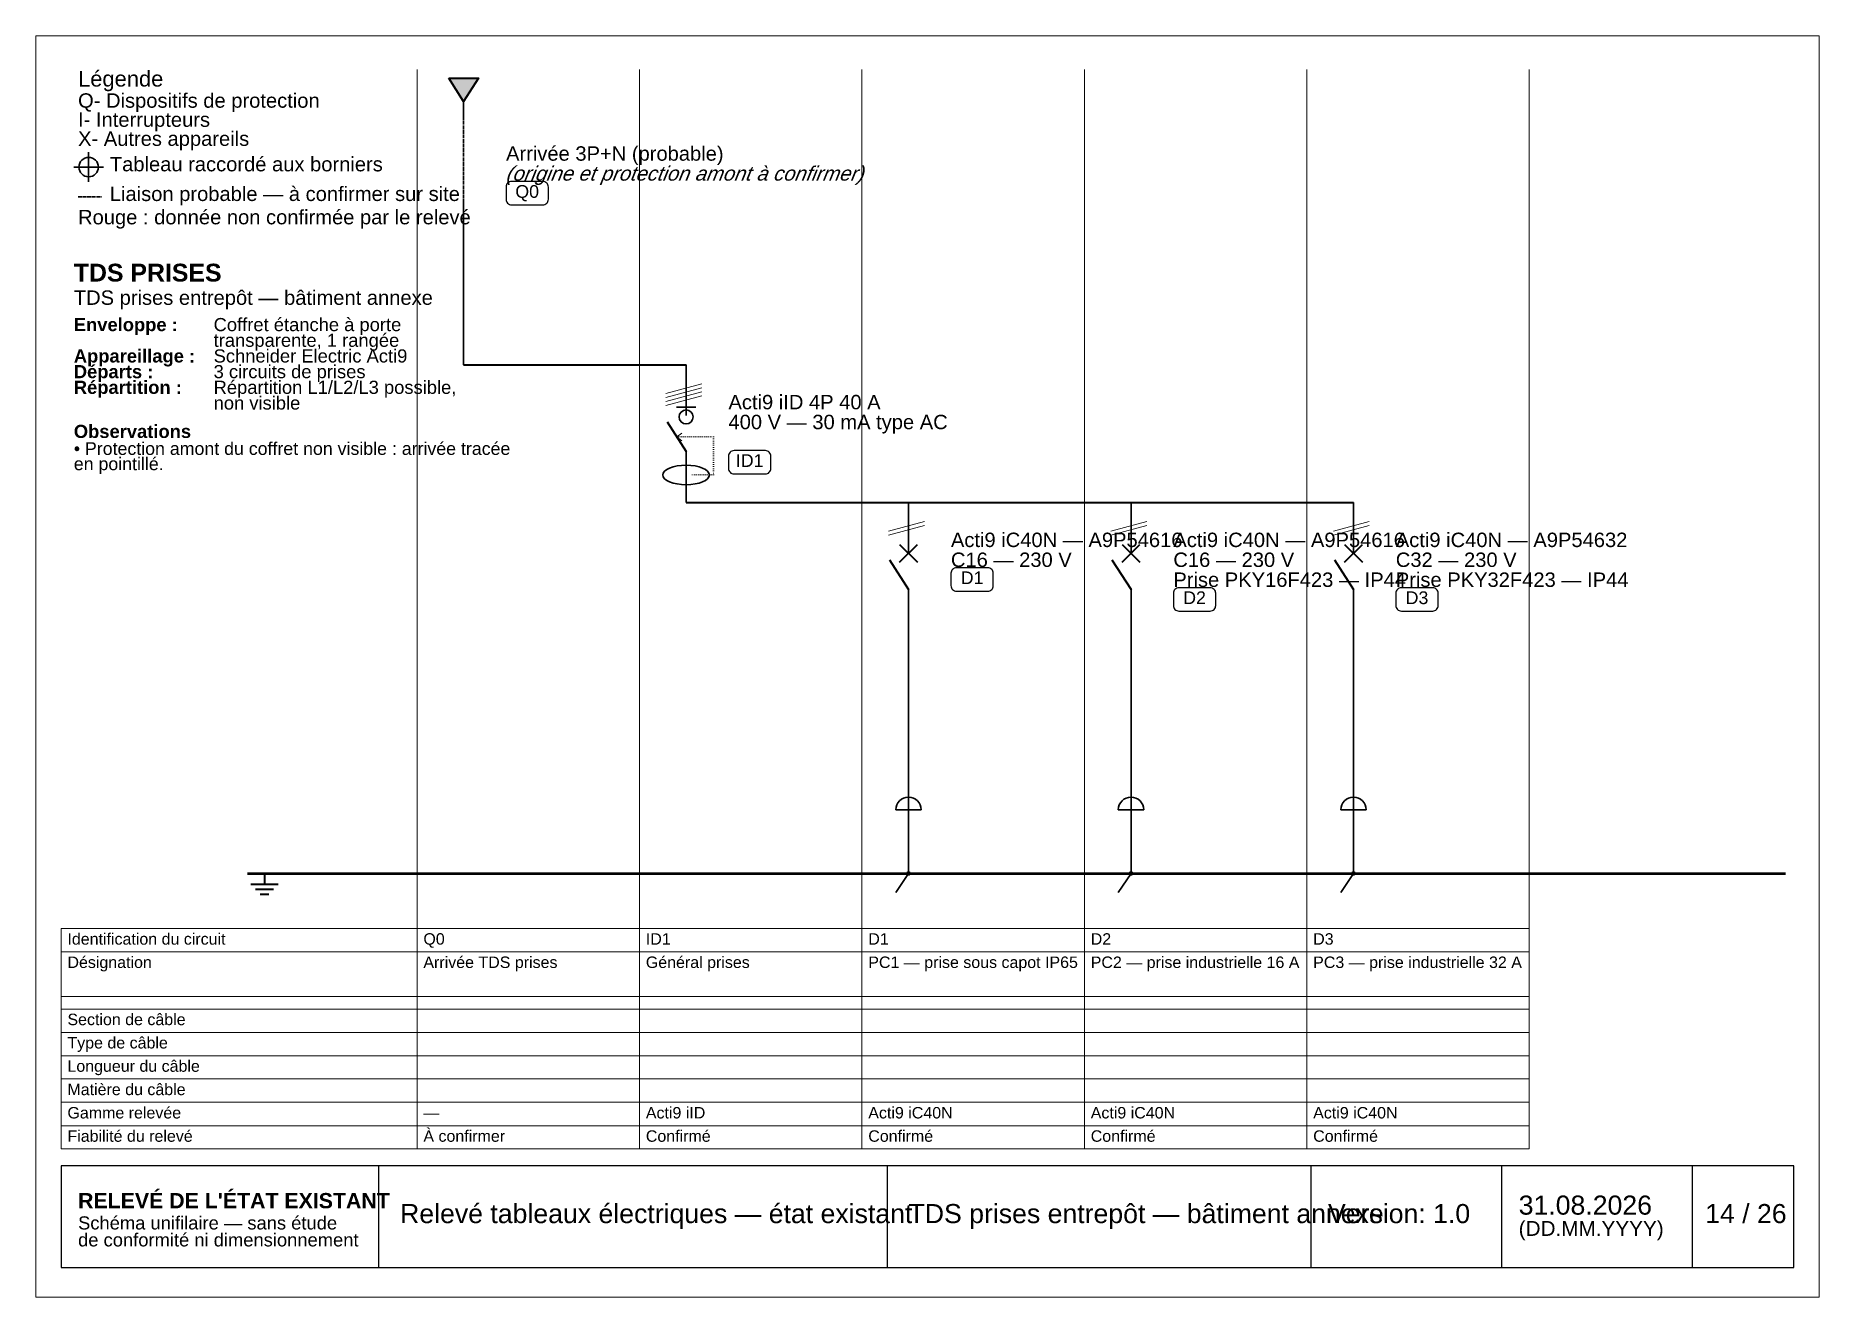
# Paper-space layout '14 - F14 TDS PRISES (1-1)' of a CAD drawing. Header units: millimetres. Extents: x 0 to 297, y 0 to 210.
# The model-space entities are those that its viewports show. They can reach past a viewport. Long polylines and large blocks are cut down to what shows.
import ezdxf
from ezdxf.enums import TextEntityAlignment as Align

# ---------------------------------------------------------------- set-up
doc = ezdxf.new("R2010")
doc.units = ezdxf.units.MM
doc.header["$LTSCALE"] = 0.5
doc.linetypes.add('DASHED', pattern=[1.524, 1.27, -0.254])
doc.linetypes.add('DOT', pattern=[0.508, 0, -0.508])
for name, color, linetype, lineweight in [('SCHEMA', 7, 'CONTINUOUS', 35), ('SCHEMA_PROBABLE', 7, 'DASHED', 35), ('SYMBOLES', 7, 'CONTINUOUS', 25), ('TERRE', 3, 'CONTINUOUS', 50), ('TEXTE', 7, 'CONTINUOUS', 13), ('TEXTE_A_CONFIRMER', 1, 'CONTINUOUS', 13), ('TRAME', 253, 'CONTINUOUS', 9)]:
    doc.layers.add(name, color=color, linetype=linetype, lineweight=lineweight)
doc.styles.add('SCHEMA', font='arial.ttf')
doc.styles.add('SCHEMA_GRAS', font='arialbd.ttf')
doc.styles.add('SCHEMA_ITAL', font='ariali.ttf')

msp = doc.modelspace()

# ---------------------------------------------------------------- hatches: boundary and pattern name
at = {"layer": 'SCHEMA'}
msp.add_hatch(color=7, dxfattribs=at).paths.add_polyline_path([(1336.79, -257.05), (1341.73, -257.05), (1339.26, -260.93)])
h = msp.add_hatch(color=7, dxfattribs=at)
edge = h.paths.add_edge_path()
edge.add_arc((1413.34, -389.44), 0.388, 0, 360)
h = msp.add_hatch(color=7, dxfattribs=at)
edge = h.paths.add_edge_path()
edge.add_arc((1450.39, -389.44), 0.388, 0, 360)
h = msp.add_hatch(color=7, dxfattribs=at)
edge = h.paths.add_edge_path()
edge.add_arc((1487.43, -389.44), 0.388, 0, 360)

# ---------------------------------------------------------------- linework, layer by layer
at = {"layer": 'SCHEMA', "lineweight": 30}
for p, q in [((1339.26, -260.93), (1339.26, -263.4)), ((1276.82, -269.4), (1276.82, -274.34)), ((1274.35, -271.87), (1279.29, -271.87)), ((1339.26, -277.87), (1339.26, -304.78)), ((1376.3, -304.78), (1376.3, -313.24)), ((1374.68, -311.83), (1377.93, -311.83)), ((1376.3, -319.24), (1376.3, -327.71)), ((1413.34, -327.71), (1413.34, -336.18)), ((1450.39, -327.71), (1450.39, -336.18)), ((1487.43, -327.71), (1487.43, -336.18)), ((1413.34, -342.17), (1413.34, -389.44)), ((1450.39, -342.17), (1450.39, -389.44)), ((1487.43, -342.17), (1487.43, -389.44)), ((1411.23, -378.86), (1415.46, -378.86)), ((1448.27, -378.86), (1452.5, -378.86)), ((1485.31, -378.86), (1489.54, -378.86)), ((1413.34, -389.44), (1411.23, -392.62)), ((1450.39, -389.44), (1448.27, -392.62)), ((1487.43, -389.44), (1485.31, -392.62))]:
    msp.add_line(p, q, dxfattribs=at)
at = {"layer": 'SCHEMA', "lineweight": 35}
for p, q in [((1339.26, -304.78), (1376.3, -304.78)), ((1373.13, -314.3), (1376.3, -319.24)), ((1376.3, -327.71), (1487.43, -327.71)), ((1410.17, -337.23), (1413.34, -342.17)), ((1447.21, -337.23), (1450.39, -342.17)), ((1484.25, -337.23), (1487.43, -342.17)), ((1303.81, -391.21), (1308.39, -391.21)), ((1306.1, -389.44), (1306.1, -391.21)), ((1304.62, -392.06), (1307.58, -392.06)), ((1305.39, -392.9), (1306.81, -392.9))]:
    msp.add_line(p, q, dxfattribs=at)
at = {"layer": 'SCHEMA', "lineweight": 40}
for p, q in [((1411.86, -337.66), (1414.83, -334.69)), ((1411.86, -334.69), (1414.83, -337.66)), ((1448.9, -337.66), (1451.87, -334.69)), ((1448.9, -334.69), (1451.87, -337.66)), ((1485.95, -337.66), (1488.91, -334.69)), ((1485.95, -334.69), (1488.91, -337.66))]:
    msp.add_line(p, q, dxfattribs=at)
at = {"layer": 'SCHEMA', "lineweight": 35}
msp.add_lwpolyline([(1336.79, -257.05), (1341.73, -257.05), (1339.26, -260.93)], close=True, dxfattribs=at)
at = {"layer": 'SCHEMA', "lineweight": 30}
for centre, radius in [((1276.82, -271.87), 1.62), ((1376.3, -313.46), 1.16)]:
    msp.add_circle(centre, radius, dxfattribs=at)
for centre in [(1413.34, -378.86), (1450.39, -378.86), (1487.43, -378.86)]:
    msp.add_arc(centre, 2.12, 0, 180, dxfattribs=at)
msp.add_ellipse((1376.3, -323.12), major_axis=(3.88, 0), ratio=0.418182, dxfattribs=at)
at = {"layer": 'SCHEMA_PROBABLE', "lineweight": 30}
for p, q in [((1339.26, -263.4), (1339.26, -271.87)), ((1339.26, -271.87), (1339.26, -277.87)), ((1275.06, -276.81), (1278.94, -276.81))]:
    msp.add_line(p, q, dxfattribs=at)
at = {"layer": 'SYMBOLES', "lineweight": 20}
for p, q in [((1372.95, -309.54), (1378.95, -307.95)), ((1372.95, -310.21), (1378.95, -308.62)), ((1372.95, -310.88), (1378.95, -309.29)), ((1372.95, -311.55), (1378.95, -309.96)), ((1374.75, -316.77), (1375.6, -316.14)), ((1374.75, -316.77), (1375.6, -317.41)), ((1409.99, -332.47), (1415.99, -330.88)), ((1409.99, -333.14), (1415.99, -331.55)), ((1447.03, -332.47), (1453.03, -330.88)), ((1447.03, -333.14), (1453.03, -331.55)), ((1484.08, -332.47), (1490.07, -330.88)), ((1484.08, -333.14), (1490.07, -331.55))]:
    msp.add_line(p, q, dxfattribs=at)
at = {"layer": 'SYMBOLES', "linetype": 'DOT', "lineweight": 20}
for p, q in [((1374.75, -316.77), (1380.89, -316.77)), ((1380.89, -316.77), (1380.89, -323.12)), ((1380.89, -323.12), (1377.01, -323.12))]:
    msp.add_line(p, q, dxfattribs=at)
at = {"layer": 'SYMBOLES', "lineweight": 15}
for p, q in [((1272.23, -398.62), (1516.71, -398.62)), ((1272.23, -435.31), (1272.23, -398.62)), ((1331.5, -435.31), (1331.5, -398.62)), ((1368.54, -435.31), (1368.54, -398.62)), ((1405.58, -435.31), (1405.58, -398.62)), ((1442.62, -435.31), (1442.62, -398.62)), ((1479.67, -435.31), (1479.67, -398.62)), ((1516.71, -435.31), (1516.71, -398.62)), ((1272.23, -402.5), (1516.71, -402.5)), ((1272.23, -409.91), (1516.71, -409.91)), ((1272.23, -412.02), (1516.71, -412.02)), ((1272.23, -415.9), (1516.71, -415.9)), ((1272.23, -419.78), (1516.71, -419.78)), ((1272.23, -423.66), (1516.71, -423.66)), ((1272.23, -427.54), (1516.71, -427.54)), ((1272.23, -431.43), (1516.71, -431.43)), ((1272.23, -435.31), (1516.71, -435.31))]:
    msp.add_line(p, q, dxfattribs=at)
at = {"layer": 'SYMBOLES', "lineweight": 25}
for p, q in [((1325.15, -455.06), (1325.15, -438.13)), ((1409.82, -455.06), (1409.82, -438.13)), ((1480.37, -455.06), (1480.37, -438.13)), ((1512.12, -455.06), (1512.12, -438.13)), ((1543.87, -455.06), (1543.87, -438.13))]:
    msp.add_line(p, q, dxfattribs=at)
for points in [[(1347.23, -278.15), (1352.45, -278.15, 0.414214), (1353.37, -277.23), (1353.37, -275.19, 0.414214), (1352.45, -274.27), (1347.23, -274.27, 0.414214), (1346.32, -275.19), (1346.32, -277.23, 0.414214)], [(1384.28, -322.95), (1389.5, -322.95, 0.414214), (1390.41, -322.03), (1390.41, -319.98, 0.414214), (1389.5, -319.07), (1384.28, -319.07, 0.414214), (1383.36, -319.98), (1383.36, -322.03, 0.414214)], [(1421.32, -342.45), (1426.54, -342.45, 0.414214), (1427.46, -341.54), (1427.46, -339.49, 0.414214), (1426.54, -338.57), (1421.32, -338.57, 0.414214), (1420.4, -339.49), (1420.4, -341.54, 0.414214)], [(1458.36, -345.77), (1463.58, -345.77, 0.414214), (1464.5, -344.85), (1464.5, -342.81, 0.414214), (1463.58, -341.89), (1458.36, -341.89, 0.414214), (1457.44, -342.81), (1457.44, -344.85, 0.414214)], [(1495.4, -345.77), (1500.62, -345.77, 0.414214), (1501.54, -344.85), (1501.54, -342.81, 0.414214), (1500.62, -341.89), (1495.4, -341.89, 0.414214), (1494.48, -342.81), (1494.48, -344.85, 0.414214)]]:
    msp.add_lwpolyline(points, format="xyb", close=True, dxfattribs=at)
msp.add_lwpolyline([(1272.23, -455.06), (1560.77, -455.06), (1560.77, -438.13), (1272.23, -438.13)], close=True, dxfattribs=at)
at = {"layer": 'TERRE', "color": 3}
msp.add_line((1303.28, -389.44), (1559.36, -389.44), dxfattribs=at)
at = {"layer": 'TERRE', "color": 2, "linetype": 'DASHED'}
msp.add_line((1304.69, -389.44), (1559.36, -389.44), dxfattribs=at)
at = {"layer": 'TRAME'}
for p, q in [((1331.5, -435.31), (1331.5, -255.64)), ((1368.54, -435.31), (1368.54, -255.64)), ((1405.58, -435.31), (1405.58, -255.64)), ((1442.62, -435.31), (1442.62, -255.64)), ((1479.67, -435.31), (1479.67, -255.64)), ((1516.71, -435.31), (1516.71, -255.64))]:
    msp.add_line(p, q, dxfattribs=at)

# ---------------------------------------------------------------- texts
at = {"layer": 'TEXTE'}
for s, height, style, p in [('Légende', 2.611, 'SCHEMA', (1275.06, -258.47)), ('Q- Dispositifs de protection', 2.3989, 'SCHEMA', (1275.06, -261.99)), ('I- Interrupteurs', 2.3989, 'SCHEMA', (1275.06, -265.17)), ('X- Autres appareils', 2.3989, 'SCHEMA', (1275.06, -268.34)), ('Tableau raccordé aux borniers', 2.3989, 'SCHEMA', (1280.35, -272.58)), ('Arrivée 3P+N (probable)', 2.3989, 'SCHEMA', (1346.32, -270.81)), ('Liaison probable — à confirmer sur site', 2.3989, 'SCHEMA', (1280.35, -277.52)), ('TDS PRISES', 2.963, 'SCHEMA_GRAS', (1274.35, -290.92)), ('TDS prises entrepôt — bâtiment annexe', 2.3989, 'SCHEMA', (1274.35, -294.8)), ('Enveloppe :', 2.1872, 'SCHEMA_GRAS', (1274.35, -299.18)), ('Coffret étanche à porte', 2.1872, 'SCHEMA', (1297.63, -299.18)), ('transparente, 1 rangée', 2.1872, 'SCHEMA', (1297.63, -301.79)), ('Appareillage :', 2.1872, 'SCHEMA_GRAS', (1274.35, -304.4)), ('Schneider Electric Acti9', 2.1872, 'SCHEMA', (1297.63, -304.4)), ('Départs :', 2.187, 'SCHEMA_GRAS', (1274.35, -307.01)), ('3 circuits de prises', 2.1872, 'SCHEMA', (1297.63, -307.01)), ('Répartition :', 2.1872, 'SCHEMA_GRAS', (1274.35, -309.62)), ('Répartition L1/L2/L3 possible,', 2.1872, 'SCHEMA', (1297.63, -309.62)), ('non visible', 2.1872, 'SCHEMA', (1297.63, -312.23)), ('Acti9 iID 4P 40 A', 2.3989, 'SCHEMA', (1383.36, -312.19)), ('Observations', 2.1872, 'SCHEMA_GRAS', (1274.35, -316.96)), ('400 V — 30 mA type AC', 2.3989, 'SCHEMA', (1383.36, -315.5)), ('• Protection amont du coffret non visible : arrivée tracée', 2.1167, 'SCHEMA', (1274.35, -319.78)), ('en pointillé.', 2.1167, 'SCHEMA', (1274.35, -322.32)), ('Acti9 iC40N — A9P54616', 2.3989, 'SCHEMA', (1420.4, -335.12)), ('Acti9 iC40N — A9P54616', 2.3989, 'SCHEMA', (1457.44, -335.12)), ('Acti9 iC40N — A9P54632', 2.3989, 'SCHEMA', (1494.48, -335.12)), ('C16 — 230 V', 2.3989, 'SCHEMA', (1420.4, -338.43)), ('C16 — 230 V', 2.3989, 'SCHEMA', (1457.44, -338.43)), ('C32 — 230 V', 2.3989, 'SCHEMA', (1494.48, -338.43)), ('Prise PKY16F423 — IP44', 2.3989, 'SCHEMA', (1457.44, -341.75)), ('Prise PKY32F423 — IP44', 2.3989, 'SCHEMA', (1494.48, -341.75)), ('Identification du circuit', 1.905, 'SCHEMA', (1273.29, -401.3)), ('Q0', 1.905, 'SCHEMA', (1332.56, -401.3)), ('ID1', 1.905, 'SCHEMA', (1369.6, -401.3)), ('D1', 1.905, 'SCHEMA', (1406.64, -401.3)), ('D2', 1.905, 'SCHEMA', (1443.68, -401.3)), ('D3', 1.905, 'SCHEMA', (1480.72, -401.3)), ('Désignation', 1.905, 'SCHEMA', (1273.29, -405.18)), ('Arrivée TDS prises', 1.905, 'SCHEMA', (1332.56, -405.18)), ('Général prises', 1.905, 'SCHEMA', (1369.6, -405.18)), ('PC1 — prise sous capot IP65', 1.905, 'SCHEMA', (1406.64, -405.18)), ('PC2 — prise industrielle 16 A', 1.905, 'SCHEMA', (1443.68, -405.18)), ('PC3 — prise industrielle 32 A', 1.905, 'SCHEMA', (1480.72, -405.18)), ('Section de câble', 1.905, 'SCHEMA', (1273.29, -414.7)), ('Type de câble', 1.905, 'SCHEMA', (1273.29, -418.58)), ('Longueur du câble', 1.905, 'SCHEMA', (1273.29, -422.46)), ('Matière du câble', 1.905, 'SCHEMA', (1273.29, -426.35)), ('Gamme relevée', 1.905, 'SCHEMA', (1273.29, -430.23)), ('—', 1.91, 'SCHEMA', (1332.56, -430.23)), ('Acti9 iID', 1.905, 'SCHEMA', (1369.6, -430.23)), ('Acti9 iC40N', 1.905, 'SCHEMA', (1406.64, -430.23)), ('Acti9 iC40N', 1.905, 'SCHEMA', (1443.68, -430.23)), ('Acti9 iC40N', 1.905, 'SCHEMA', (1480.72, -430.23)), ('Fiabilité du relevé', 1.905, 'SCHEMA', (1273.29, -434.11)), ('Confirmé', 1.905, 'SCHEMA', (1369.6, -434.11)), ('Confirmé', 1.905, 'SCHEMA', (1406.64, -434.11)), ('Confirmé', 1.905, 'SCHEMA', (1443.68, -434.11)), ('Confirmé', 1.905, 'SCHEMA', (1480.72, -434.11)), ("RELEVÉ DE L'ÉTAT EXISTANT", 2.54, 'SCHEMA_GRAS', (1275.06, -445.18)), ('Relevé tableaux électriques — état existant', 3.175, 'SCHEMA', (1328.68, -447.65)), ('TDS prises entrepôt — bâtiment annexe', 3.175, 'SCHEMA', (1413.34, -447.65)), ('Version: 1.0', 3.175, 'SCHEMA', (1483.19, -447.65)), ('31.08.2026', 3.175, 'SCHEMA', (1514.94, -446.24)), ('14 / 26', 3.175, 'SCHEMA', (1545.99, -447.65)), ('Schéma unifilaire — sans étude', 2.1872, 'SCHEMA', (1275.06, -448.71)), ('(DD.MM.YYYY)', 2.4694, 'SCHEMA', (1514.94, -449.77)), ('de conformité ni dimensionnement', 2.1872, 'SCHEMA', (1275.06, -451.53))]:
    msp.add_text(s, height=height, dxfattribs=dict(at, style=style)).set_placement(p)
at = {"layer": 'TEXTE', "style": 'SCHEMA'}
for s, p in [('Q0', (1349.84, -276.99)), ('ID1', (1386.89, -321.78)), ('D1', (1423.93, -341.29)), ('D2', (1460.97, -344.61)), ('D3', (1498.01, -344.61))]:
    msp.add_text(s, height=2.117, dxfattribs=at).set_placement(p, align=Align.CENTER)
at = {"layer": 'TEXTE_A_CONFIRMER', "style": 'SCHEMA_ITAL', "oblique": 12}
msp.add_text('(origine et protection amont à confirmer)', height=2.3989, dxfattribs=at).set_placement((1346.32, -274.13))
at = {"layer": 'TEXTE_A_CONFIRMER', "style": 'SCHEMA'}
for s, height, p in [('Rouge : donnée non confirmée par le relevé', 2.3989, (1275.06, -281.4)), ('À confirmer', 1.905, (1332.56, -434.11))]:
    msp.add_text(s, height=height, dxfattribs=at).set_placement(p)

psp = doc.layouts.new('14 - F14 TDS PRISES (1-1)')

# ---------------------------------------------------------------- viewports
at = {"layer": 'VIEWPORTS'}
psp.add_viewport(center=(148.5, 105), size=(297, 210), view_center_point=(1416.5, -355), view_height=210, dxfattribs=at)

doc.saveas('drawing.dxf')
